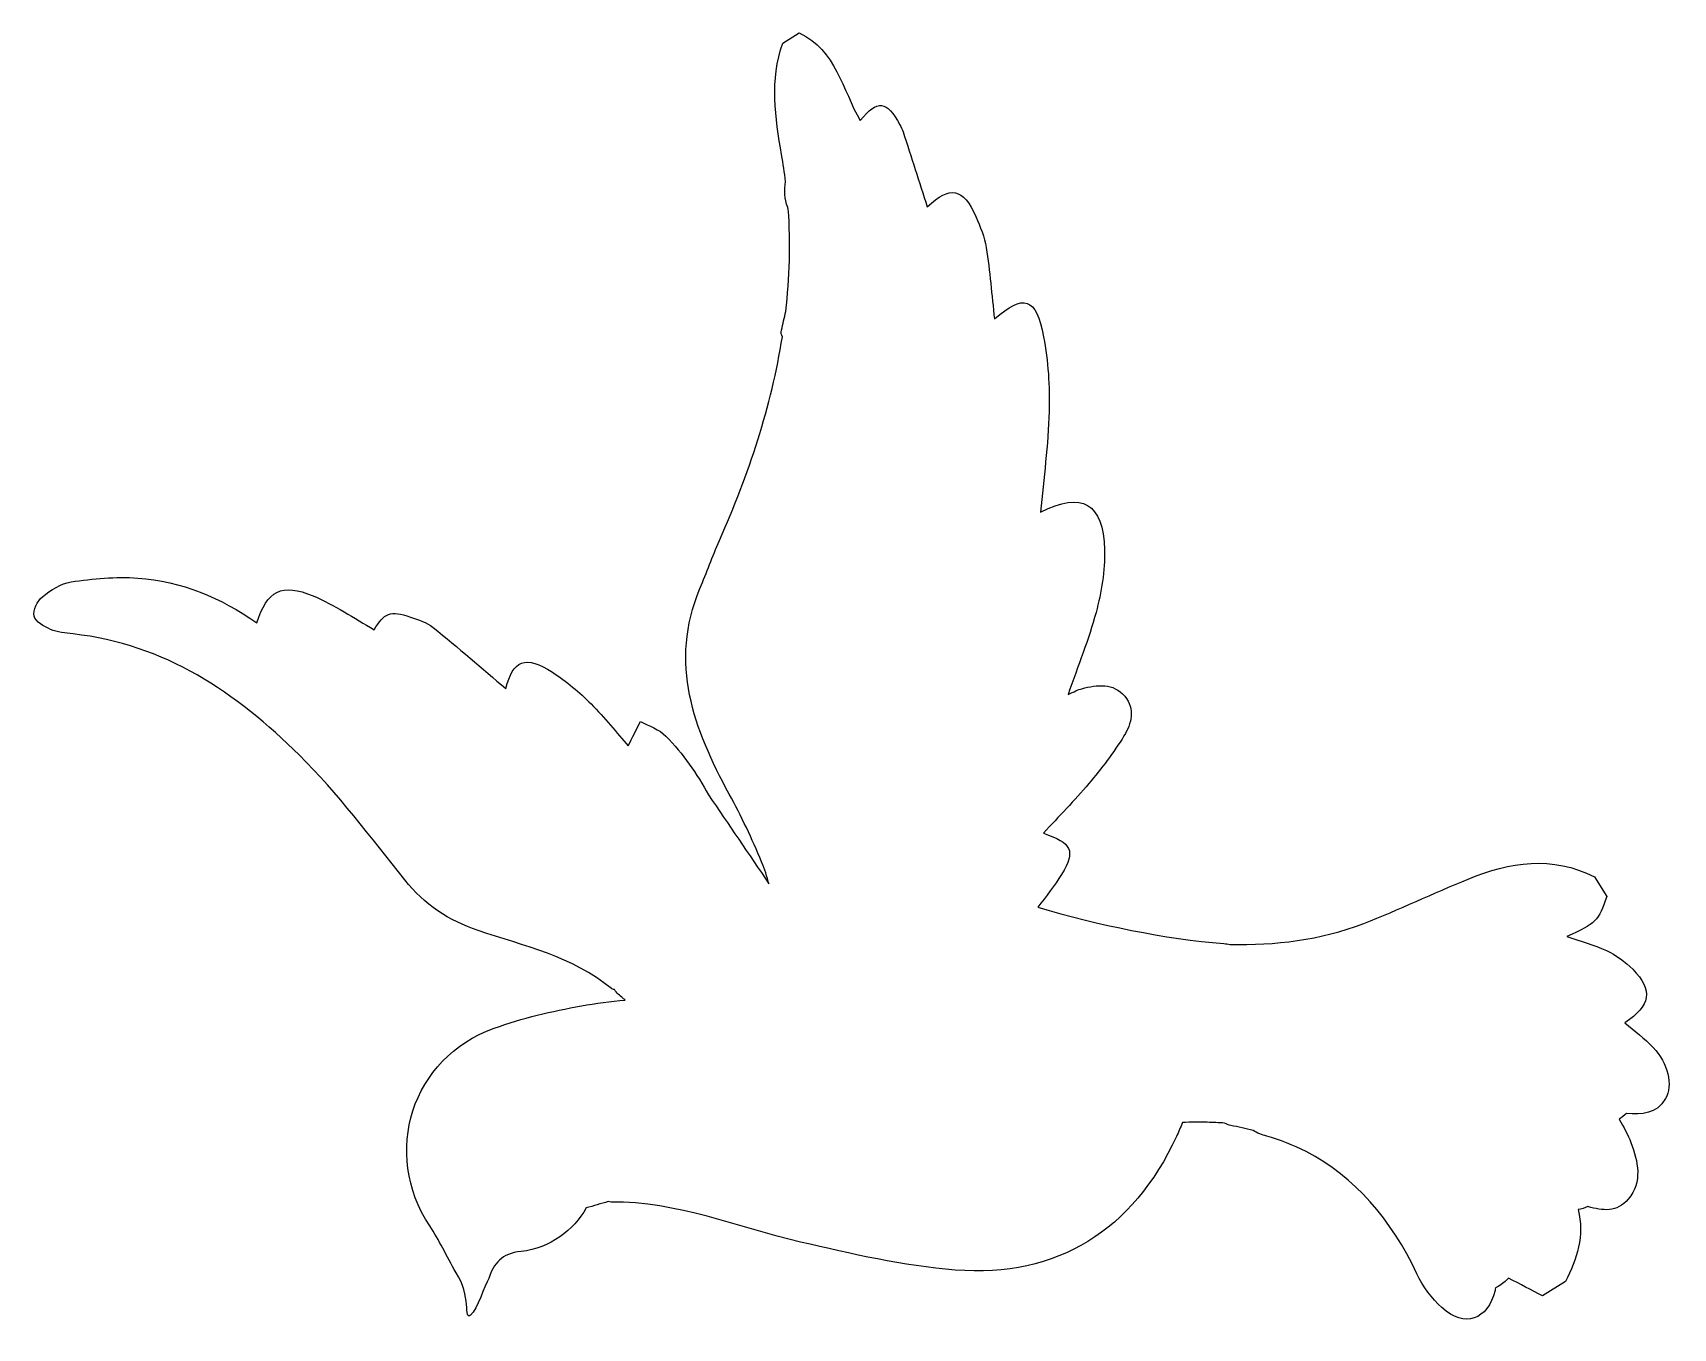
# Model space of a CAD drawing. Header units: centimetres. Extents: x -7.6 to 7.6, y -6 to 6.
import ezdxf

# ---------------------------------------------------------------- set-up
doc = ezdxf.new("R2010")
doc.units = ezdxf.units.CM
doc.header["$MEASUREMENT"] = 0
doc.layers.add('Layer 1', color=7, linetype='Continuous')

msp = doc.modelspace()

# ---------------------------------------------------------------- linework, layer by layer
at = {"layer": 'Layer 1'}
msp.add_open_spline([(7.16318, -3.21008), (7.40263, -3.05398), (7.42715, -2.91073), (7.23583, -2.71608), (7.23583, -2.71608), (7.16643, -2.64549), (7.08084, -2.58397), (6.99157, -2.54153), (6.99157, -2.54153), (6.87658, -2.48692), (6.75051, -2.45583), (6.62613, -2.4135), (6.62613, -2.4135), (6.89344, -2.29335), (6.91998, -2.26644), (6.99554, -2.0429), (6.99554, -2.0429), (6.99554, -2.0429), (6.88209, -1.86124), (6.88209, -1.86124), (6.88209, -1.86124), (6.48884, -1.66055), (6.0985, -1.72003), (5.71213, -1.88), (5.71213, -1.88), (5.38852, -2.01396), (5.07123, -2.16414), (4.74479, -2.29066), (4.74479, -2.29066), (4.33836, -2.44817), (3.92424, -2.49338), (3.50606, -2.48574), (3.50606, -2.48574), (3.48696, -2.48272), (3.46764, -2.48013), (3.44809, -2.47841), (3.44809, -2.47841), (2.90395, -2.43264), (2.2898, -2.30969), (1.72576, -2.13953), (1.72576, -2.13953), (1.80445, -2.04129), (1.8798, -1.9421), (1.94534, -1.83685), (1.94534, -1.83685), (2.08136, -1.61846), (2.03869, -1.54538), (1.77725, -1.45667), (1.77725, -1.45667), (1.92222, -1.29938), (2.06665, -1.15388), (2.19783, -0.99722), (2.19783, -0.99722), (2.31525, -0.85699), (2.42807, -0.71062), (2.52403, -0.55529), (2.52403, -0.55529), (2.59367, -0.44271), (2.63047, -0.30433), (2.53086, -0.18762), (2.53086, -0.18762), (2.42333, -0.06176), (2.27599, -0.0811), (2.1334, -0.11798), (2.1334, -0.11798), (2.09668, -0.12748), (2.06268, -0.14732), (2.00632, -0.17151), (2.00632, -0.17151), (2.09959, 0.09704), (2.19849, 0.33832), (2.26508, 0.58811), (2.26508, 0.58811), (2.31485, 0.77506), (2.35004, 0.97403), (2.3443, 1.16617), (2.3443, 1.16617), (2.33126, 1.60358), (2.13597, 1.711), (1.75166, 1.51658), (1.75166, 1.51658), (1.77965, 1.8276), (1.82183, 2.13782), (1.8309, 2.44905), (1.8309, 2.44905), (1.83759, 2.67876), (1.82172, 2.91376), (1.77896, 3.1394), (1.77896, 3.1394), (1.70935, 3.50762), (1.59621, 3.5412), (1.32427, 3.30413), (1.32427, 3.30413), (1.29977, 3.52511), (1.28194, 3.74641), (1.24804, 3.96532), (1.24804, 3.96532), (1.23283, 4.06345), (1.19171, 4.15931), (1.15186, 4.25171), (1.15186, 4.25171), (1.03648, 4.51934), (0.91231, 4.53974), (0.70215, 4.3427), (0.70215, 4.3427), (0.62883, 4.57027), (0.55404, 4.80352), (0.47826, 5.03649), (0.47826, 5.03649), (0.47093, 5.05895), (0.45924, 5.08009), (0.44794, 5.10105), (0.44794, 5.10105), (0.3239, 5.32946), (0.24477, 5.33843), (0.08123, 5.14045), (0.08123, 5.14045), (-0.0848, 5.42771), (-0.14115, 5.79095), (-0.48442, 5.9533), (-0.48442, 5.9533), (-0.48442, 5.9533), (-0.63576, 5.85874), (-0.63576, 5.85874), (-0.63576, 5.85874), (-0.75763, 5.51568), (-0.70635, 5.16905), (-0.64656, 4.82554), (-0.64656, 4.82554), (-0.63198, 4.74188), (-0.61978, 4.65864), (-0.60965, 4.57564), (-0.60965, 4.57564), (-0.6241, 4.49748), (-0.61989, 4.4161), (-0.59086, 4.33783), (-0.59086, 4.33783), (-0.58903, 4.33286), (-0.58729, 4.3278), (-0.58546, 4.32283), (-0.58546, 4.32283), (-0.56289, 4.00178), (-0.57273, 3.68603), (-0.60845, 3.37459), (-0.60845, 3.37459), (-0.62171, 3.31704), (-0.63491, 3.25939), (-0.64816, 3.20187), (-0.64816, 3.20187), (-0.65377, 3.17748), (-0.64956, 3.15665), (-0.63985, 3.1399), (-0.63985, 3.1399), (-0.74132, 2.4963), (-0.9515, 1.87043), (-1.22257, 1.25403), (-1.22257, 1.25403), (-1.28713, 1.10721), (-1.34163, 0.95598), (-1.4037, 0.808), (-1.4037, 0.808), (-1.69257, 0.11926), (-1.45918, -0.49269), (-1.13179, -1.09441), (-1.13179, -1.09441), (-1.02125, -1.29769), (-0.91999, -1.50729), (-0.83233, -1.72137), (-0.83233, -1.72137), (-0.8037, -1.79133), (-0.78095, -1.85858), (-0.76399, -1.92314), (-0.76399, -1.92314), (-0.95076, -1.64916), (-1.13761, -1.37516), (-1.32438, -1.10129), (-1.32438, -1.10129), (-1.43199, -0.90526), (-1.55949, -0.72119), (-1.71829, -0.55657), (-1.71829, -0.55657), (-1.77885, -0.49386), (-1.87461, -0.46502), (-1.95417, -0.42065), (-1.95417, -0.42065), (-1.99171, -0.49555), (-2.02929, -0.57048), (-2.06836, -0.6483), (-2.06836, -0.6483), (-2.17361, -0.52754), (-2.28447, -0.38512), (-2.41152, -0.25904), (-2.41152, -0.25904), (-2.52034, -0.15098), (-2.63962, -0.04928), (-2.76828, 0.0334), (-2.76828, 0.0334), (-3.02143, 0.1962), (-3.13489, 0.14384), (-3.20169, -0.11643), (-3.20169, -0.11643), (-3.4178, 0.06621), (-3.64278, 0.26182), (-3.87476, 0.44869), (-3.87476, 0.44869), (-3.93284, 0.49555), (-4.01121, 0.52068), (-4.08386, 0.54542), (-4.08386, 0.54542), (-4.26899, 0.60847), (-4.33236, 0.58191), (-4.42022, 0.42818), (-4.42022, 0.42818), (-4.60815, 0.53396), (-4.78789, 0.6581), (-4.985, 0.74071), (-4.985, 0.74071), (-5.27734, 0.86324), (-5.41452, 0.78908), (-5.50792, 0.49015), (-5.50792, 0.49015), (-5.8405, 0.72515), (-6.20616, 0.8779), (-6.60999, 0.90631), (-6.60999, 0.90631), (-6.81454, 0.92065), (-7.0242, 0.89983), (-7.228, 0.87025), (-7.228, 0.87025), (-7.32172, 0.85665), (-7.4166, 0.79543), (-7.49227, 0.73314), (-7.49227, 0.73314), (-7.53913, 0.69459), (-7.5822, 0.60619), (-7.56979, 0.55362), (-7.56979, 0.55362), (-7.5577, 0.50245), (-7.47803, 0.45625), (-7.41832, 0.43022), (-7.41832, 0.43022), (-7.35453, 0.40236), (-7.27994, 0.39612), (-7.20922, 0.38844), (-7.20922, 0.38844), (-6.35954, 0.29636), (-5.69522, -0.15822), (-5.11303, -0.73392), (-5.11303, -0.73392), (-4.75605, -1.08703), (-4.45239, -1.49539), (-4.13738, -1.88896), (-4.13738, -1.88896), (-3.95516, -2.11661), (-3.72825, -2.2657), (-3.45849, -2.35714), (-3.45849, -2.35714), (-3.03209, -2.50168), (-2.58441, -2.59516), (-2.22365, -2.89353), (-2.22365, -2.89353), (-2.21674, -2.89925), (-2.20714, -2.90184), (-2.19592, -2.90261), (-2.19592, -2.90261), (-2.17367, -2.93275), (-2.14745, -2.96037), (-2.11657, -2.98421), (-2.11657, -2.98421), (-2.10945, -2.98974), (-2.10199, -2.99501), (-2.09487, -3.00051), (-2.09487, -3.00051), (-2.2311, -3.01467), (-2.36734, -3.02935), (-2.50119, -3.05385), (-2.50119, -3.05385), (-2.77453, -3.10386), (-3.04893, -3.16754), (-3.30994, -3.26112), (-3.30994, -3.26112), (-4.07358, -3.53507), (-4.3524, -4.41566), (-3.90581, -5.09153), (-3.90581, -5.09153), (-3.81945, -5.22215), (-3.75166, -5.36495), (-3.6625, -5.52505), (-3.6625, -5.52505), (-3.52132, -5.73187), (-3.5918, -5.97153), (-3.52746, -5.91735), (-3.52746, -5.91735), (-3.46311, -5.86314), (-3.39879, -5.64044), (-3.35852, -5.57784), (-3.35852, -5.57784), (-3.31243, -5.43534), (-3.24205, -5.34855), (-3.05938, -5.32815), (-3.05938, -5.32815), (-2.7921, -5.29823), (-2.5722, -5.13104), (-2.45745, -4.92506), (-2.45745, -4.92506), (-2.38911, -4.90543), (-2.32077, -4.88566), (-2.25245, -4.86603), (-2.25245, -4.86603), (-2.24382, -4.86936), (-2.2353, -4.87132), (-2.22665, -4.87119), (-2.22665, -4.87119), (-1.6134, -4.86267), (-1.05465, -5.10664), (-0.47193, -5.2405), (-0.47193, -5.2405), (0.00109, -5.34909), (0.47933, -5.4632), (0.96111, -5.50003), (0.96111, -5.50003), (1.91118, -5.57268), (2.60618, -5.13147), (3.0097, -4.264), (3.0097, -4.264), (3.02957, -4.22135), (3.04791, -4.17796), (3.06582, -4.13435), (3.06582, -4.13435), (3.14226, -4.13112), (3.21878, -4.13014), (3.29521, -4.13242), (3.29521, -4.13242), (3.34887, -4.13393), (3.40242, -4.13639), (3.45594, -4.13975), (3.45594, -4.13975), (3.4743, -4.14912), (3.49277, -4.15798), (3.51219, -4.16155), (3.51219, -4.16155), (3.58342, -4.17483), (3.65253, -4.19071), (3.71978, -4.20873), (3.71978, -4.20873), (3.75907, -4.23029), (3.80095, -4.24823), (3.84577, -4.26075), (3.84577, -4.26075), (3.96494, -4.2939), (4.08985, -4.34203), (4.21119, -4.4013), (4.21119, -4.4013), (4.6622, -4.64223), (4.99848, -5.02678), (5.23769, -5.53649), (5.23769, -5.53649), (5.29177, -5.65177), (5.37509, -5.76199), (5.46925, -5.84814), (5.46925, -5.84814), (5.6766, -6.03803), (5.89359, -5.96255), (5.9605, -5.68913), (5.9605, -5.68913), (5.96246, -5.68135), (5.96418, -5.67347), (5.9659, -5.66569), (5.9659, -5.66569), (5.97421, -5.66117), (5.98275, -5.65696), (5.99072, -5.65196), (5.99072, -5.65196), (6.02744, -5.62899), (6.05896, -5.60306), (6.08679, -5.57534), (6.08679, -5.57534), (6.19088, -5.62987), (6.29578, -5.68469), (6.40117, -5.73986), (6.40117, -5.73986), (6.40117, -5.73986), (6.61307, -5.60741), (6.61307, -5.60741), (6.61307, -5.60741), (6.72078, -5.39789), (6.79031, -5.18199), (6.73062, -4.94026), (6.73062, -4.94026), (6.76126, -4.93391), (6.79129, -4.92462), (6.82053, -4.91319), (6.82053, -4.91319), (6.95922, -4.95042), (7.08977, -4.96955), (7.19457, -4.84421), (7.19457, -4.84421), (7.32953, -4.68292), (7.28384, -4.49631), (7.2191, -4.3202), (7.2191, -4.3202), (7.1919, -4.24628), (7.15108, -4.17695), (7.11059, -4.1029), (7.11059, -4.1029), (7.13453, -4.08684), (7.15734, -4.06914), (7.1788, -4.04969), (7.1788, -4.04969), (7.31935, -4.06144), (7.45611, -4.05744), (7.54012, -3.9129), (7.54012, -3.9129), (7.61061, -3.7918), (7.56073, -3.5813), (7.42548, -3.43975), (7.42548, -3.43975), (7.34543, -3.35624), (7.25121, -3.28628), (7.16318, -3.21008)], degree=3, knots=[0, 0, 0, 0, 0.00943396, 0.00943396, 0.00943396, 0.00943396, 0.01886792, 0.01886792, 0.01886792, 0.01886792, 0.02830189, 0.02830189, 0.02830189, 0.02830189, 0.03773585, 0.03773585, 0.03773585, 0.03773585, 0.04716981, 0.04716981, 0.04716981, 0.04716981, 0.05660377, 0.05660377, 0.05660377, 0.05660377, 0.06603774, 0.06603774, 0.06603774, 0.06603774, 0.0754717, 0.0754717, 0.0754717, 0.0754717, 0.08490566, 0.08490566, 0.08490566, 0.08490566, 0.09433962, 0.09433962, 0.09433962, 0.09433962, 0.10377358, 0.10377358, 0.10377358, 0.10377358, 0.11320755, 0.11320755, 0.11320755, 0.11320755, 0.12264151, 0.12264151, 0.12264151, 0.12264151, 0.13207547, 0.13207547, 0.13207547, 0.13207547, 0.14150943, 0.14150943, 0.14150943, 0.14150943, 0.1509434, 0.1509434, 0.1509434, 0.1509434, 0.16037736, 0.16037736, 0.16037736, 0.16037736, 0.16981132, 0.16981132, 0.16981132, 0.16981132, 0.17924528, 0.17924528, 0.17924528, 0.17924528, 0.18867925, 0.18867925, 0.18867925, 0.18867925, 0.19811321, 0.19811321, 0.19811321, 0.19811321, 0.20754717, 0.20754717, 0.20754717, 0.20754717, 0.21698113, 0.21698113, 0.21698113, 0.21698113, 0.22641509, 0.22641509, 0.22641509, 0.22641509, 0.23584906, 0.23584906, 0.23584906, 0.23584906, 0.24528302, 0.24528302, 0.24528302, 0.24528302, 0.25471698, 0.25471698, 0.25471698, 0.25471698, 0.26415094, 0.26415094, 0.26415094, 0.26415094, 0.27358491, 0.27358491, 0.27358491, 0.27358491, 0.28301887, 0.28301887, 0.28301887, 0.28301887, 0.29245283, 0.29245283, 0.29245283, 0.29245283, 0.30188679, 0.30188679, 0.30188679, 0.30188679, 0.31132075, 0.31132075, 0.31132075, 0.31132075, 0.32075472, 0.32075472, 0.32075472, 0.32075472, 0.33018868, 0.33018868, 0.33018868, 0.33018868, 0.33962264, 0.33962264, 0.33962264, 0.33962264, 0.3490566, 0.3490566, 0.3490566, 0.3490566, 0.35849057, 0.35849057, 0.35849057, 0.35849057, 0.36792453, 0.36792453, 0.36792453, 0.36792453, 0.37735849, 0.37735849, 0.37735849, 0.37735849, 0.38679245, 0.38679245, 0.38679245, 0.38679245, 0.39622642, 0.39622642, 0.39622642, 0.39622642, 0.40566038, 0.40566038, 0.40566038, 0.40566038, 0.41509434, 0.41509434, 0.41509434, 0.41509434, 0.4245283, 0.4245283, 0.4245283, 0.4245283, 0.43396226, 0.43396226, 0.43396226, 0.43396226, 0.44339623, 0.44339623, 0.44339623, 0.44339623, 0.45283019, 0.45283019, 0.45283019, 0.45283019, 0.46226415, 0.46226415, 0.46226415, 0.46226415, 0.47169811, 0.47169811, 0.47169811, 0.47169811, 0.48113208, 0.48113208, 0.48113208, 0.48113208, 0.49056604, 0.49056604, 0.49056604, 0.49056604, 0.5, 0.5, 0.5, 0.5, 0.50943396, 0.50943396, 0.50943396, 0.50943396, 0.51886792, 0.51886792, 0.51886792, 0.51886792, 0.52830189, 0.52830189, 0.52830189, 0.52830189, 0.53773585, 0.53773585, 0.53773585, 0.53773585, 0.54716981, 0.54716981, 0.54716981, 0.54716981, 0.55660377, 0.55660377, 0.55660377, 0.55660377, 0.56603774, 0.56603774, 0.56603774, 0.56603774, 0.5754717, 0.5754717, 0.5754717, 0.5754717, 0.58490566, 0.58490566, 0.58490566, 0.58490566, 0.59433962, 0.59433962, 0.59433962, 0.59433962, 0.60377358, 0.60377358, 0.60377358, 0.60377358, 0.61320755, 0.61320755, 0.61320755, 0.61320755, 0.62264151, 0.62264151, 0.62264151, 0.62264151, 0.63207547, 0.63207547, 0.63207547, 0.63207547, 0.64150943, 0.64150943, 0.64150943, 0.64150943, 0.6509434, 0.6509434, 0.6509434, 0.6509434, 0.66037736, 0.66037736, 0.66037736, 0.66037736, 0.66981132, 0.66981132, 0.66981132, 0.66981132, 0.67924528, 0.67924528, 0.67924528, 0.67924528, 0.68867925, 0.68867925, 0.68867925, 0.68867925, 0.69811321, 0.69811321, 0.69811321, 0.69811321, 0.70754717, 0.70754717, 0.70754717, 0.70754717, 0.71698113, 0.71698113, 0.71698113, 0.71698113, 0.72641509, 0.72641509, 0.72641509, 0.72641509, 0.73584906, 0.73584906, 0.73584906, 0.73584906, 0.74528302, 0.74528302, 0.74528302, 0.74528302, 0.75471698, 0.75471698, 0.75471698, 0.75471698, 0.76415094, 0.76415094, 0.76415094, 0.76415094, 0.77358491, 0.77358491, 0.77358491, 0.77358491, 0.78301887, 0.78301887, 0.78301887, 0.78301887, 0.79245283, 0.79245283, 0.79245283, 0.79245283, 0.80188679, 0.80188679, 0.80188679, 0.80188679, 0.81132075, 0.81132075, 0.81132075, 0.81132075, 0.82075472, 0.82075472, 0.82075472, 0.82075472, 0.83018868, 0.83018868, 0.83018868, 0.83018868, 0.83962264, 0.83962264, 0.83962264, 0.83962264, 0.8490566, 0.8490566, 0.8490566, 0.8490566, 0.85849057, 0.85849057, 0.85849057, 0.85849057, 0.86792453, 0.86792453, 0.86792453, 0.86792453, 0.87735849, 0.87735849, 0.87735849, 0.87735849, 0.88679245, 0.88679245, 0.88679245, 0.88679245, 0.89622642, 0.89622642, 0.89622642, 0.89622642, 0.90566038, 0.90566038, 0.90566038, 0.90566038, 0.91509434, 0.91509434, 0.91509434, 0.91509434, 0.9245283, 0.9245283, 0.9245283, 0.9245283, 0.93396226, 0.93396226, 0.93396226, 0.93396226, 0.94339623, 0.94339623, 0.94339623, 0.94339623, 0.95283019, 0.95283019, 0.95283019, 0.95283019, 0.96226415, 0.96226415, 0.96226415, 0.96226415, 0.97169811, 0.97169811, 0.97169811, 0.97169811, 0.98113208, 0.98113208, 0.98113208, 0.98113208, 1, 1, 1, 1], dxfattribs=at)

doc.saveas('drawing.dxf')
